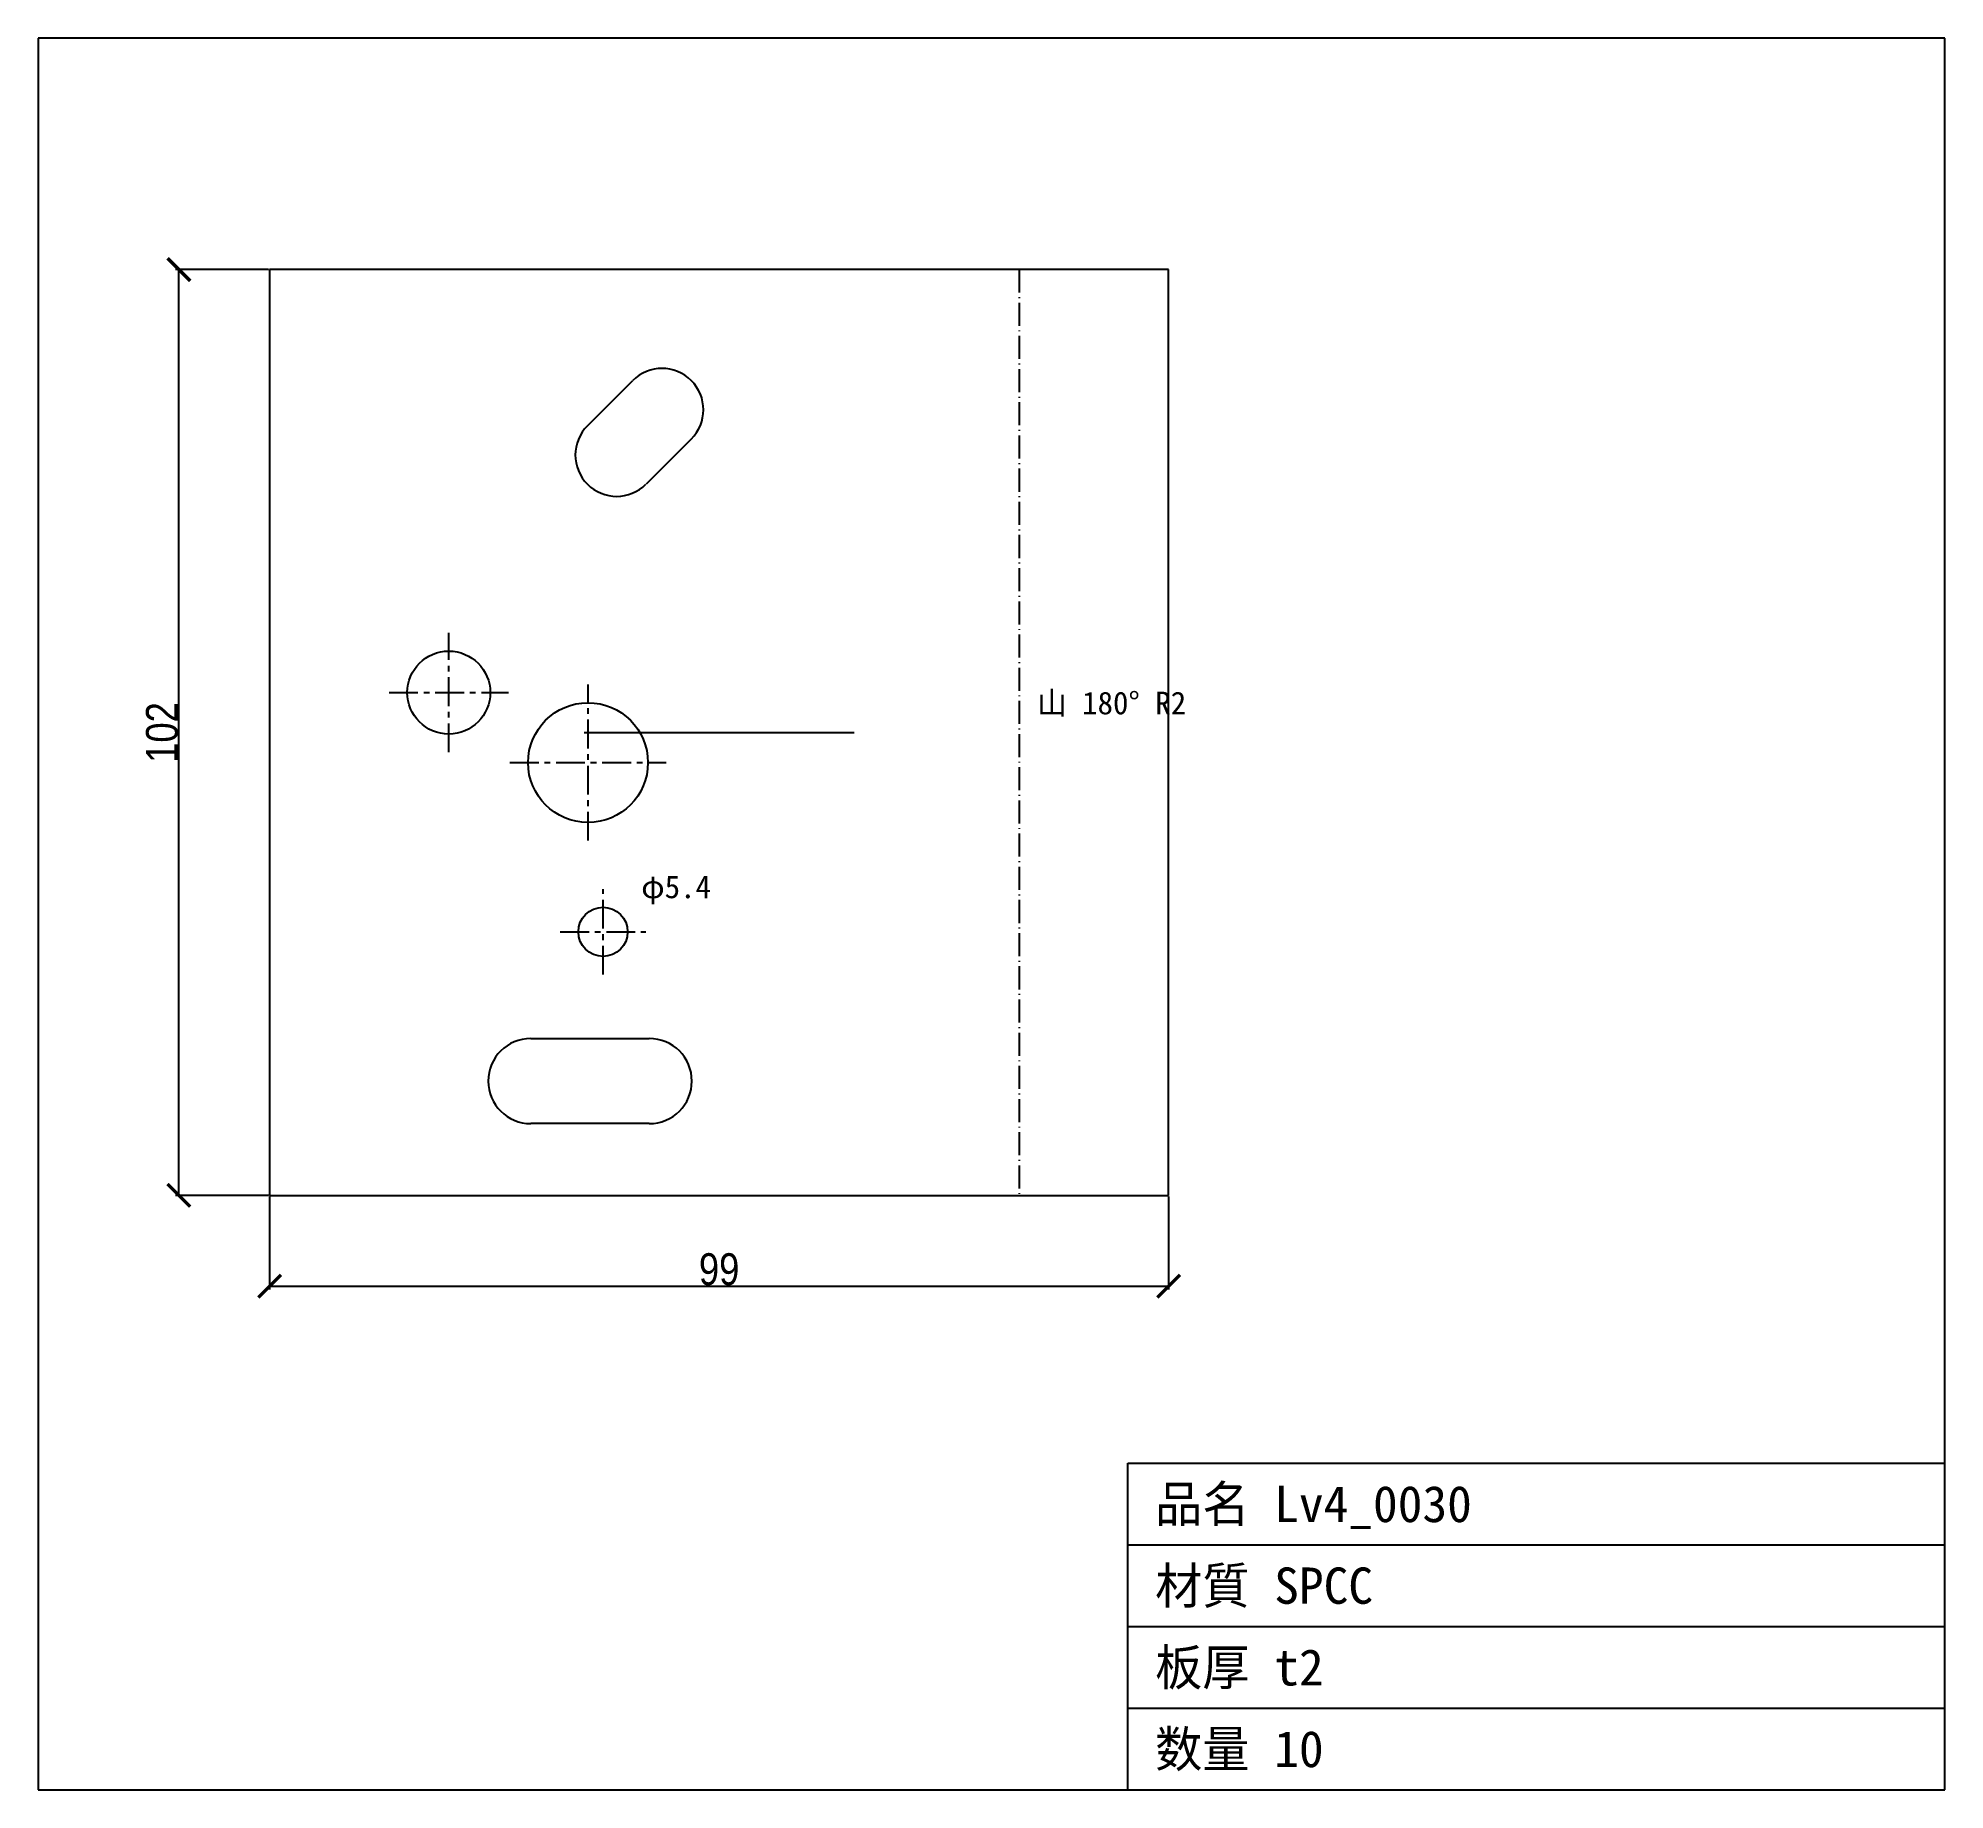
# Model space of a CAD drawing. Header units: millimetres. Extents: x -26 to 185, y -66 to 128.
import ezdxf

# ---------------------------------------------------------------- set-up
doc = ezdxf.new("R2010")
doc.units = ezdxf.units.MM
doc.linetypes.add('CENTER', pattern=[5.08, 3.175, -0.635, 0.635, -0.635])
doc.linetypes.add('DASHDOT', pattern=[3.556, 2.54, -0.508, 0, -0.508])
for name, color, linetype in [('ケガキ', 7, 'Continuous'), ('中心線', 7, 'Continuous'), ('図枠', 7, 'Continuous'), ('外形', 7, 'Continuous'), ('寸法', 7, 'Continuous'), ('文字', 7, 'Continuous'), ('曲げ線', 7, 'Continuous')]:
    doc.layers.add(name, color=color, linetype=linetype)
doc.styles.add('OpenSansCondensed-Light', font='OpenSansCondensed-Light.ttf')
doc.dimstyles.new('EZDXF', dxfattribs={"dimtxt": 0.25, "dimasz": 0.175, "dimexe": 0.375, "dimexo": 0.125, "dimgap": 0.1, "dimtad": 1, "dimlfac": 100, "dimzin": 12, "dimdsep": 46, "dimtxsty": 'OpenSansCondensed-Light', "dimblk": 'ARCHTICK', "dimcen": 2.5, "dimazin": 3, "dimtfac": 0.5, "dimtmove": 2, "dimatfit": 3})

# ---------------------------------------------------------------- blocks, each defined once
blk = doc.blocks.new('_ARCHTICK')
at = {"color": 0, "linetype": 'BYBLOCK', "const_width": 0.15}
blk.add_lwpolyline([(-0.5, -0.5), (0.5, 0.5)], dxfattribs=at)

msp = doc.modelspace()

# ---------------------------------------------------------------- linework, layer by layer
at = {"layer": 'ケガキ'}
msp.add_line((34.66, 51.01), (64.37, 51.01), dxfattribs=at)
at = {"layer": '中心線', "color": 1, "linetype": 'CENTER'}
for p, q in [((19.73, 48.84), (19.73, 61.98)), ((13.16, 55.41), (26.3, 55.41)), ((35.07, 39.09), (35.07, 56.29)), ((26.47, 47.69), (43.67, 47.69)), ((36.72, 24.33), (36.72, 33.75)), ((32.01, 29.04), (41.43, 29.04))]:
    msp.add_line(p, q, dxfattribs=at)
at = {"layer": '図枠'}
for p, q in [((184.54, 127.52), (-25.5, 127.52)), ((-25.5, 127.52), (-25.5, -65.5)), ((184.54, -65.5), (184.54, 127.52)), ((94.54, -65.5), (94.54, -29.5)), ((94.54, -29.5), (184.54, -29.5)), ((94.54, -38.5), (184.54, -38.5)), ((94.54, -47.5), (184.54, -47.5)), ((94.54, -56.5), (184.54, -56.5)), ((-25.5, -65.5), (184.54, -65.5))]:
    msp.add_line(p, q, dxfattribs=at)
at = {"layer": '外形'}
for p, q in [((0, 102.02), (0, 0)), ((99.03, 102.02), (0, 102.02)), ((99.03, 0), (99.03, 102.02)), ((35.01, 84.81), (39.99, 89.8)), ((46.44, 83.35), (41.46, 78.36)), ((28.77, 17.29), (41.82, 17.29)), ((41.82, 7.91), (28.77, 7.91)), ((0, 0), (99.03, 0))]:
    msp.add_line(p, q, dxfattribs=at)
for centre, radius in [((19.73, 55.41), 4.57), ((35.07, 47.69), 6.6), ((36.72, 29.04), 2.71)]:
    msp.add_circle(centre, radius, dxfattribs=at)
for centre, radius, start, end in [((43.22, 86.57), 4.56, -45, 135), ((38.23, 81.59), 4.56, 135, -45), ((28.77, 12.6), 4.69, 90, -90), ((41.82, 12.6), 4.69, -90, 90)]:
    msp.add_arc(centre, radius, start, end, dxfattribs=at)
at = {"layer": '曲げ線', "color": 1, "linetype": 'DASHDOT'}
msp.add_line((82.55, 102.02), (82.55, 0), dxfattribs=at)

# ---------------------------------------------------------------- texts
at = {"layer": '文字'}
for s, height, p in [('山 180° R2', 2.5, (84.55, 53.01)), ('φ5.4', 2.5, (40.93, 32.75)), ('品名 Lv4_0030', 4, (97.54, -36)), ('材質 SPCC', 4, (97.54, -45)), ('板厚 t2', 4, (97.54, -54)), ('数量 10', 4, (97.54, -63))]:
    msp.add_text(s, height=height, dxfattribs=at).set_placement(p)

# ---------------------------------------------------------------- dimensions: what is measured, and where the dimension line sits
at = {"layer": '寸法'}
msp.add_linear_dim(base=(-10, 0), p1=(0, 0), p2=(0, 102.02), angle=90, dimstyle='EZDXF', override={"dimtxt": 3.5, "dimasz": 2.5, "dimdec": 1, "dimlfac": 1}, dxfattribs=at).render()
msp.add_linear_dim(base=(0, -10), p1=(0, 0), p2=(99.03, 0), dimstyle='EZDXF', override={"dimtxt": 3.5, "dimasz": 2.5, "dimdec": 1, "dimlfac": 1}, dxfattribs=at).render()

doc.saveas('drawing.dxf')
